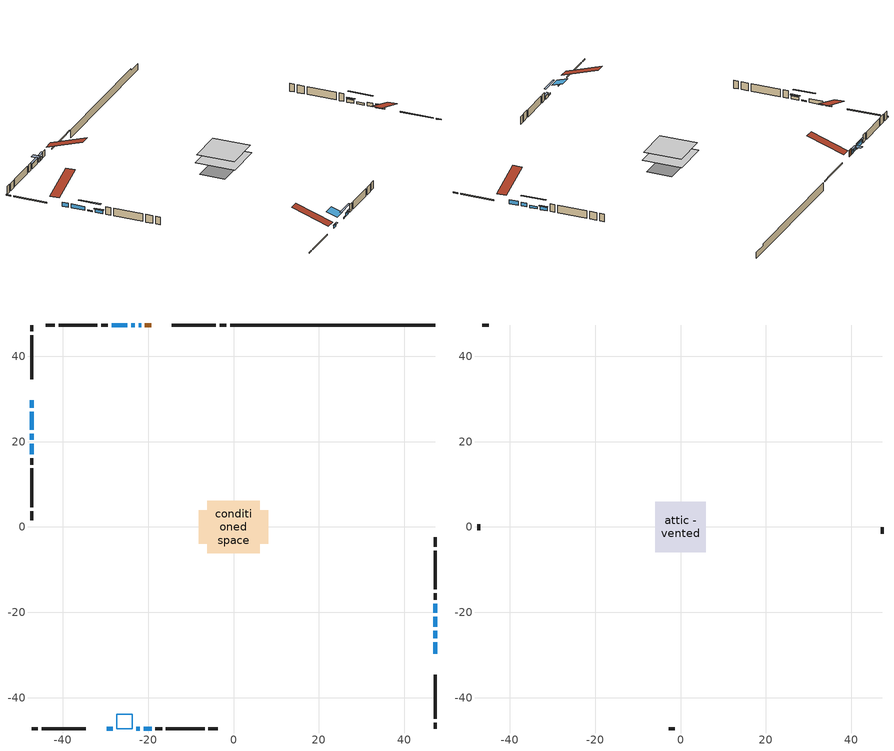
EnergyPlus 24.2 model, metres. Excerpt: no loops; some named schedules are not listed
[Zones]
conditioned space
 floor outside (Floor1 construction): -0.96,-0.96 -0.96,0.96 0.96,0.96 0.96,-0.96 z0.61
 floor outside (Floor2 construction): -1.74,-1.74 -1.74,1.74 1.74,1.74 1.74,-1.74 z0.61
 floor adiabatic (AdiabaticFloorConstruction): -6.14,-6.14 -6.14,6.14 6.14,6.14 6.14,-6.14 z0.61
 floor foundation (Slab1 construction): -8.17,-3.87 -8.17,3.87 8.17,3.87 8.17,-3.87 z-1.83
 wall outside (RimJoist1 construction): -1.73,47.36 -3.23,47.36 / -47.36,-47.36 -45.86,-47.36 / -47.36,47.36 -47.36,45.86 / 47.36,-47.36 47.36,-45.86 z0.61:0.91
 wall outside (RimJoist2 construction): -4.16,47.36 -14.46,47.36 / -44.93,-47.36 -34.63,-47.36 / -47.36,44.93 -47.36,34.63 / 47.36,-44.93 47.36,-34.63 z0.61:0.91
 wall outside (AdiabaticWallConstruction 1): -19.34,47.36 -20.76,47.36 z0.61:2.64
 wall outside (AdiabaticWallConstruction): -21.68,47.36 -22.24,47.36 z0.61:1.53; -29.75,-47.36 -28.28,-47.36 / -21.02,-47.36 -19.22,-47.36 z0.61:1.5; 47.36,-29.75 47.36,-26.98 / 47.36,-26.05 47.36,-24.27 / -47.36,29.75 -47.36,27.97 / -47.36,27.04 -47.36,22.77 / -23.17,47.36 -23.93,47.36 z0.61:1.83; -47.36,21.84 -47.36,20.42 z0.61:0.94; -22.77,-47.36 -21.95,-47.36 z0.61:1.07; 47.36,-23.34 47.36,-21.01 z0.61:1.32; -47.36,19.49 -47.36,17.1 / 47.36,-20.08 47.36,-17.99 z0.61:1.65; -24.86,47.36 -28.52,47.36 z0.61:2.13
 wall outside (Wall1 construction): -29.45,47.36 -30.98,47.36 / -18.29,-47.36 -16.76,-47.36 / -47.36,16.17 -47.36,14.65 / 47.36,-17.07 47.36,-15.54 z0.61:3.05
 wall outside (Wall2 construction): -31.91,47.36 -40.95,47.36 / -15.83,-47.36 -6.79,-47.36 / -47.36,13.72 -47.36,4.68 / 47.36,-14.61 47.36,-5.57 z0.61:3.05
 wall outside (Wall3 construction): -41.88,47.36 -44.06,47.36 / -5.86,-47.36 -3.68,-47.36 / -47.36,3.75 -47.36,1.56 / 47.36,-4.64 47.36,-2.46 z0.61:3.05
 wall foundation (FoundationWall1 construction): -0.8,47.36,-1.83 -0.8,47.36,0.61 42.54,47.36,0.61 42.54,47.36,0.09 47.36,47.36,0.09 47.36,47.36,-1.83
 window (WindowConstruction 9): -21.68,47.36 -22.24,47.36 z0.61:1.52
 window (WindowConstruction 4): -29.75,-47.36 -28.28,-47.36 z0.61:1.5
 window (WindowConstruction 5): 47.36,-29.75 47.36,-26.98 z0.61:1.83
 window (WindowConstruction 6): 47.36,-26.05 47.36,-24.27 z0.61:1.83
 window (WindowConstruction 7): -47.36,29.75 -47.36,27.97 z0.61:1.83
 window (WindowConstruction 8): -47.36,27.04 -47.36,22.77 z0.61:1.83
 window (WindowConstruction 11): -47.36,21.84 -47.36,20.42 z0.61:0.94
 window (WindowConstruction 12): -22.76,-47.36 -21.95,-47.36 z0.61:1.07
 window (WindowConstruction 13): 47.36,-23.34 47.36,-21.01 z0.61:1.32
 window (WindowConstruction 10): -23.17,47.36 -23.93,47.36 z0.61:1.83
 window (WindowConstruction): -47.36,19.49 -47.36,17.1 z0.61:1.65
 window (WindowConstruction 1): -24.86,47.36 -28.52,47.36 z0.61:2.13
 window (WindowConstruction 2): 47.36,-20.08 47.36,-18 z0.61:1.65
 window (WindowConstruction 3): -21.02,-47.36 -19.22,-47.36 z0.61:1.5
 door (Door): -19.34,47.36 -20.76,47.36 z0.61:2.64
 ceiling adiabatic (AdiabaticFloorConstruction): 6.14,-6.14 6.14,6.14 -6.14,6.14 -6.14,-6.14 z0.61
 roof outside (AdiabaticRoofConstruction): -23.69,-47.36,3.05 -23.69,-43.88,4.21 -27.35,-43.88,4.21 -27.35,-47.36,3.05
 skylight (SkylightConstruction): -23.69,-47.36,3.05 -23.69,-43.89,4.21 -27.35,-43.89,4.21 -27.35,-47.36,3.05
attic - vented
 floor to conditioned space (Floor3 construction Reversed): -5.86,-5.86 -5.86,5.86 5.86,5.86 5.86,-5.86 z3.05
 wall outside (Wall4 construction): -44.99,47.36 -46.43,47.36 / -2.75,-47.36 -1.31,-47.36 / -47.36,0.63 -47.36,-0.8 / 47.36,-1.53 47.36,-0.09 z0.61:3.05
 roof outside (Roof1 construction): -18.41,47.36,3.05 -18.41,35.9,6.87 -15.39,35.9,6.87 -15.39,47.36,3.05; -30.68,-47.36,3.05 -30.68,-35.9,6.87 -33.7,-35.9,6.87 -33.7,-47.36,3.05; -47.36,30.68,3.05 -35.9,30.68,6.87 -35.9,33.7,6.87 -47.36,33.7,3.05; 47.36,-30.68,3.05 35.9,-30.68,6.87 35.9,-33.7,6.87 47.36,-33.7,3.05
shading: -23.15,47.36 -20.77,47.36 -20.77,47.82 -23.15,47.82 z2.44; -27.98,-47.36 -30.05,-47.36 -30.05,-47.82 -27.98,-47.82 z1.8; -47.36,17.68 -47.36,24.58 -47.82,24.58 -47.82,17.68 z3.68; -19.21,-47.36 -25.5,-47.36 -25.5,-47.82 -19.21,-47.82 z3.81; 47.36,-18.27 47.36,-26.08 47.82,-26.08 47.82,-18.27 z4.06; -24.23,47.36 -22.87,47.36 -22.87,49.49 -24.23,49.49 z2.13; -47.36,16.8 -47.36,19.79 -47.82,19.79 -47.82,16.8 z1.95; -28.82,47.36 -24.56,47.36 -24.56,47.82 -28.82,47.82 z2.43; 47.36,-17.7 47.36,-20.38 47.82,-20.38 47.82,-17.7 z1.95; -18.92,-47.36 -21.32,-47.36 -21.32,-47.82 -18.92,-47.82 z1.8
[Building]
Building 1: Terrain=Suburbs
[Site:Location]
Calgary Intl AP_AB: Latitude {deg}=51.11; Longitude {deg}=-114.02; Time Zone {hr}=-7; Elevation {m}=1084; Keep Site Location Information=Yes
[Site:GroundTemperature:Shallow]
0.326196, -1.55603, -1.70677, -0.813554, 2.7722, 6.34125, 9.43543, 11.3955, 11.562, 9.96783, 6.95256, 3.49299
[Site:WaterMainsTemperature]
Calculation Method=Schedule; Temperature Schedule=mains temperature schedule
[Material] Roughness=Rough; Thermal Absorptance=0.9
Name | Thickness {m} | Conductivity {W/m-K} | Density {kg/m3} | Specific Heat {J/kg-K} | Solar Absorptance | Visible Absorptance
asphalt or fiberglass shingles | 0.00635 | 0.162714 | 1121.4 | 1465.45 | 0.4 | 0.4
asphalt or fiberglass shingles 1 | 0.00635 | 0.162714 | 1121.4 | 1465.45 | 0.7 | 0.7
ceiling loosefill ins | 0.254 | 0.0480833 | 16.02 | 1046.75 | 0.7 | 0.7
ceiling stud and cavity | 0.1397 | 0.094449 | 65.682 | 1177.47 | 0.7 | 0.7
concrete 4.0 in. | 0.1016 | 1.803125 | 2242.8 | 837.4 | 0.7 | 0.7
concrete 8.0 in. | 0.2032 | 1.803125 | 2242.8 | 837.4 | 0.7 | 0.7
door material | 0.04445 | 0.0451087 | 512.64 | 1214.23 | 0.7 | 0.7
exterior vertical ins | 0.0530839 | 0.029427 | 32.04 | 1214.23 | 0.7 | 0.7
floor covering | 0.0127 | 0.0433444 | 54.468 | 1339.84 | 0.6 | 0.6
floor rigid ins; wall rigid ins | 0.051816 | 0.029427 | 32.04 | 1214.23 | 0.7 | 0.7
floor rigid ins 1; roof rigid ins; wall rigid ins 1 | 0.512978 | 0.029427 | 32.04 | 1214.23 | 0.7 | 0.7
floor stud and cavity | 0.1397 | 0.377444 | 92.3553 | 1139.71 | 0.7 | 0.7
floor stud and cavity 1 | 0.1397 | 0.0791636 | 92.3553 | 1139.71 | 0.7 | 0.7
floor stud and cavity 2 | 0.1397 | 1.75129 | 37.0049 | 1207.88 | 0.7 | 0.7
furniture material conditioned space 1 | 0.1524 | 0.115458 | 640.8 | 1214.23 | 0.6 | 0.6
gypsum board | 0.0127 | 0.160291 | 801 | 837.4 | 0.6 | 0.6
gypsum board 1 | 0.0127 | 0.160291 | 801 | 837.4 | 0.7 | 0.7
osb sheathing 0.5 in. | 0.0127 | 0.115458 | 512.64 | 1214.23 | 0.7 | 0.7
osb sheathing 0.75 in. | 0.01905 | 0.115458 | 512.64 | 1214.23 | 0.7 | 0.7
osb sheathing 2.0 in. | 0.0508 | 0.115458 | 512.64 | 1214.23 | 0.7 | 0.7
rim joist stud and cavity | 0.0508 | 0.231811 | 50.32683 | 1063.81 | 0.6 | 0.6
rim joist stud and cavity 1 | 0.0508 | 0.0285197 | 125.044 | 1163.47 | 0.6 | 0.6
roof stud and cavity | 0.18415 | 1.78685 | 37.0049 | 1207.88 | 0.6 | 0.6
slab rigid ins | 0.000517642 | 0.029427 | 32.04 | 1214.23 | 0.7 | 0.7
wall stud and cavity | 0.1397 | 0.102109 | 139.0536 | 1170.24 | 0.7 | 0.7
wall stud and cavity 1 | 0.1397 | 0.0876667 | 139.0536 | 1170.24 | 0.7 | 0.7
wall stud and cavity 2 | 0.1397 | 0.180727 | 139.0536 | 1170.24 | 0.7 | 0.7
wall stud and cavity 3 | 0.0889 | 6.9971 | 50.32683 | 1063.81 | 0.6 | 0.6
wall stud and cavity 4 | 0.0889 | 0.380278 | 52.3479 | 1209.89 | 0.7 | 0.7
wall stud and cavity 5 | 0.0889 | 0.391764 | 83.0341 | 1211.67 | 0.7 | 0.7
wood siding | 0.0254 | 0.102417 | 544.68 | 1172.36 | 0.4 | 0.4
wood siding 1 | 0.00254 | 0.102417 | 544.68 | 1172.36 | 0.4 | 0.4
wood siding 2; wood siding 3; wood siding 4 | 0.0254 | 0.102417 | 544.68 | 1172.36 | 0.7 | 0.7
[WindowMaterial:SimpleGlazingSystem]
Name | U-Factor {W/m2-K} | Solar Heat Gain Coefficient
SkylightMaterial | 5.80715 | 0.853
WindowMaterial | 1.85046 | 0.36
WindowMaterial 1 | 0.944819 | 0.25
WindowMaterial 10 | 6.55752 | 0.55
WindowMaterial 11 | 3.02751 | 0.45
WindowMaterial 12 | 1.848189 | 0.36
WindowMaterial 2 | 0.940277 | 0.25
WindowMaterial 3 | 0.978319 | 0.25
WindowMaterial 4 | 0.995921 | 0.24
WindowMaterial 5 | 2.79414 | 0.63
WindowMaterial 6 | 4.16822 | 0.68
WindowMaterial 7 | 3.71455 | 0.71
WindowMaterial 8 | 2.75553 | 0.6
WindowMaterial 9 | 2.770864 | 0.64
[Construction]
AdiabaticFloorConstruction: floor stud and cavity 2, floor rigid ins 1, osb sheathing 0.75 in., floor covering
AdiabaticRoofConstruction: asphalt or fiberglass shingles 1, roof rigid ins, osb sheathing 0.75 in., roof stud and cavity
AdiabaticWallConstruction: wood siding 3, wall rigid ins 1, wall stud and cavity 4, gypsum board
AdiabaticWallConstruction 1: wood siding 4, wall rigid ins 1, wall stud and cavity 4, gypsum board
Door: door material
Floor1 construction: floor stud and cavity, osb sheathing 0.75 in., floor covering
Floor2 construction: floor stud and cavity 1, floor rigid ins, osb sheathing 0.75 in., floor covering
Floor3 construction Reversed: gypsum board, ceiling stud and cavity, ceiling loosefill ins
FoundationWall1 construction: concrete 8.0 in., gypsum board 1
furniture construction conditioned space 1: furniture material conditioned space 1
PartitionWallConstruction: gypsum board, wall stud and cavity 5, gypsum board
RimJoist1 construction: wood siding 2, rim joist stud and cavity
RimJoist2 construction: wood siding 2, osb sheathing 2.0 in., rim joist stud and cavity 1
Roof1 construction: asphalt or fiberglass shingles
SkylightConstruction: SkylightMaterial
Slab1 construction: slab rigid ins, concrete 4.0 in.
Wall1 construction: wood siding, osb sheathing 0.5 in., wall stud and cavity, gypsum board
Wall2 construction: wood siding, osb sheathing 0.5 in., wall stud and cavity 1, gypsum board
Wall3 construction: wood siding, wall rigid ins, osb sheathing 0.5 in., wall stud and cavity 2, gypsum board
Wall4 construction: wood siding 1, wall stud and cavity 3
WindowConstruction: WindowMaterial
WindowConstruction 1: WindowMaterial 1
WindowConstruction 10: WindowMaterial 9
WindowConstruction 11: WindowMaterial 10
WindowConstruction 12: WindowMaterial 11
WindowConstruction 13: WindowMaterial 12
WindowConstruction 2: WindowMaterial 2
WindowConstruction 3: WindowMaterial 3
WindowConstruction 4: WindowMaterial 4
WindowConstruction 5: WindowMaterial 5
WindowConstruction 6; WindowConstruction 7: WindowMaterial 6
WindowConstruction 8: WindowMaterial 7
WindowConstruction 9: WindowMaterial 8
[Zone] Multiplier=1; Part of Total Floor Area=Yes
Name | Volume {m3}
attic - vented | 97.7653
conditioned space | 761.1
[Space]
Name | Zone | Volume {m3}
attic - vented 1 | attic - vented | 97.7653
conditioned space 1 | conditioned space | 761.1
[ZoneInfiltration:EffectiveLeakageArea]
infil attic - vented 1: Zone or Space=attic - vented 1; Schedule=Always On Discrete; Effective Air Leakage Area {cm2}=4717.44; Stack Coefficient=0.000435047; Wind Coefficient=1.40925e-05
[ZoneMixing]
whole house fan mix: Zone or Space=attic - vented; Schedule=Always On Continuous; Design Flow Rate Calculation Method=Flow/Zone; Design Flow Rate {m3/s}=0; Source Zone or Space=conditioned space
[SurfaceProperty:ExposedFoundationPerimeter]
Slab1: Exposed Perimeter Calculation Method=TotalExposedPerimeter; Total Exposed Perimeter {m}=48.158
[InternalMass] Zone or ZoneList=conditioned space; Space or SpaceList=conditioned space 1
Name | Construction | Surface Area {m2}
furniture mass conditioned space 1 | furniture construction conditioned space 1 | 117.368
partition wall mass | PartitionWallConstruction | 293.42
[Lights]
interior lighting: Zone or ZoneList or Space or SpaceList=conditioned space 1; Schedule=interior lighting schedule; Design Level Calculation Method=LightingLevel; Lighting Level {W}=343.2; Return Air Fraction=0; Fraction Radiant=0.6; Fraction Visible=0.2; Fraction Replaceable=1
[People]
occupants: Zone or ZoneList or Space or SpaceList=conditioned space 1; Number of People Schedule=occupants schedule; Number of People Calculation Method=People; Number of People=3; Fraction Radiant=0.314171; Sensible Heat Fraction=0.56303; Activity Level Schedule=occupants activity schedule; Carbon Dioxide Generation Rate {m3/s-W}=0; Enable ASHRAE 55 Comfort Warnings=No; Mean Radiant Temperature Calculation Type=EnclosureAveraged
[ElectricEquipment] Zone or ZoneList or Space or SpaceList=conditioned space 1; Design Level Calculation Method=EquipmentLevel
Name | Schedule | Design Level {W} | Fraction Latent | Fraction Radiant | Fraction Lost
clothes dryer | clothes dryer schedule | 140.772 | 0.015 | 0.081 | 0.85
clothes washer | clothes washer schedule | 32.1985 | 0.03 | 0.162 | 0.7
cooking range | cooking range schedule | 215.147 | 0.08 | 0.432 | 0.2
dishwasher | dishwasher schedule | 66.8632 | 0.3 | 0.18 | 0.4
fridge | fridge schedule | 72.9452 | 0 | 0.6 | 0
mech vent house fan | mech vent house fan schedule | 0 | 0 | 0 | 1
mech vent house fan cfis | mech vent house fan cfis schedule | 0 | 0 | 0 | 0
misc plug loads | misc plug loads schedule | 494.7 | 0.045 | 0.513 | 0.1
whole house fan | Always On Discrete | 0 | 0 | 0 | 1
[OtherEquipment] Zone or ZoneList or Space or SpaceList=conditioned space 1; Design Level Calculation Method=EquipmentLevel
Name | Fuel Type | Schedule | Design Level {W} | Fraction Latent | Fraction Radiant | Fraction Lost
clothes dryer 1 | Electricity | clothes dryer schedule | 0 | 0.015 | 0.081 | 0.85
cooking range 1 | Electricity | cooking range schedule | 0 | 0.08 | 0.432 | 0.2
general water use latent | None | general water use schedule | 62.594 | 1 | 0 | 0
general water use sensible | None | general water use schedule | -61.6891 | 0 | 0.6 | 0
mech vent house fan latent load | None | Always On Discrete | 0 | 1 | 0 | 0
mech vent house fan sensible load | None | Always On Discrete | 0 | 0 | 0 | 0
water heater energy adjustment1 | NaturalGas | Always On Discrete | 0.01 | 0 | 0 | 1
[ZoneInfiltration:DesignFlowRate] Zone or ZoneList or Space or SpaceList=conditioned space 1; Schedule=Always On Discrete; Design Flow Rate Calculation Method=Flow/Zone; Design Flow Rate {m3/s}=0
infil flow; natural vent flow; whole house fan flow
[Foundation:Kiva]
Foundation Kiva 1: Initial Indoor Air Temperature {C}=18; Wall Height Above Grade {m}=0.609996; Wall Depth Below Slab {m}=0.2032; Custom Block Material Name 1=exterior vertical ins; Custom Block Depth 1 {m}=2.43998; Custom Block X Position 1 {m}=0.2159; Custom Block Z Position 1 {m}=0
[Foundation:Kiva:Settings]
Soil Conductivity {W/m-K}=0.849921; Soil Density {kg/m3}=1842.3; Soil Specific Heat {J/kg-K}=418.7; Ground Solar Absorptivity=0.9; Ground Thermal Absorptivity=0.9; Ground Surface Roughness {m}=0.03; Far-Field Width {m}=40; Deep-Ground Boundary Condition=ZeroFlux; Deep-Ground Depth {m}=40; Minimum Cell Dimension {m}=0.2; Maximum Cell Growth Coefficient=3; Simulation Timestep=Timestep
[Exterior:Lights]
exterior lighting: Schedule=exterior lighting schedule; Design Level {W}=75.6
[Schedule:Constant]
Name | Hourly Value
Always On Continuous; mech vent house fan schedule; mech vent house fan cfis schedule; Always On Discrete | 1
occupants activity schedule | 117.228
fridge schedule | 0
[Schedule:Week:Daily]
interior lighting schedule Week Rule - Jan1-Jan27: interior lighting schedule day, interior lighting schedule day, interior lighting schedule day, interior lighting schedule day, interior lighting schedule day, interior lighting schedule day, interior lighting schedule day, interior lighting schedule default day, interior lighting schedule default day, interior lighting schedule default day, interior lighting schedule default day, interior lighting schedule default day
interior lighting schedule Week Rule - Jan28-Feb3: interior lighting schedule day, interior lighting schedule day, interior lighting schedule day, interior lighting schedule day, interior lighting schedule day 1, interior lighting schedule day 1, interior lighting schedule day 1, interior lighting schedule default day, interior lighting schedule default day, interior lighting schedule default day, interior lighting schedule default day, interior lighting schedule default day
interior lighting schedule Week Rule - Feb4-Feb24: interior lighting schedule day 1, interior lighting schedule day 1, interior lighting schedule day 1, interior lighting schedule day 1, interior lighting schedule day 1, interior lighting schedule day 1, interior lighting schedule day 1, interior lighting schedule default day, interior lighting schedule default day, interior lighting schedule default day, interior lighting schedule default day, interior lighting schedule default day
interior lighting schedule Week Rule - Feb25-Mar3: interior lighting schedule day 1, interior lighting schedule day 1, interior lighting schedule day 1, interior lighting schedule day 1, interior lighting schedule day 2, interior lighting schedule day 2, interior lighting schedule day 2, interior lighting schedule default day, interior lighting schedule default day, interior lighting schedule default day, interior lighting schedule default day, interior lighting schedule default day
interior lighting schedule Week Rule - Mar4-Mar31: interior lighting schedule day 2, interior lighting schedule day 2, interior lighting schedule day 2, interior lighting schedule day 2, interior lighting schedule day 2, interior lighting schedule day 2, interior lighting schedule day 2, interior lighting schedule default day, interior lighting schedule default day, interior lighting schedule default day, interior lighting schedule default day, interior lighting schedule default day
interior lighting schedule Week Rule - Apr1-Apr28: interior lighting schedule day 3, interior lighting schedule day 3, interior lighting schedule day 3, interior lighting schedule day 3, interior lighting schedule day 3, interior lighting schedule day 3, interior lighting schedule day 3, interior lighting schedule default day, interior lighting schedule default day, interior lighting schedule default day, interior lighting schedule default day, interior lighting schedule default day
interior lighting schedule Week Rule - Apr29-May5: interior lighting schedule day 3, interior lighting schedule day 3, interior lighting schedule day 4, interior lighting schedule day 4, interior lighting schedule day 4, interior lighting schedule day 4, interior lighting schedule day 4, interior lighting schedule default day, interior lighting schedule default day, interior lighting schedule default day, interior lighting schedule default day, interior lighting schedule default day
interior lighting schedule Week Rule - May6-May26: interior lighting schedule day 4, interior lighting schedule day 4, interior lighting schedule day 4, interior lighting schedule day 4, interior lighting schedule day 4, interior lighting schedule day 4, interior lighting schedule day 4, interior lighting schedule default day, interior lighting schedule default day, interior lighting schedule default day, interior lighting schedule default day, interior lighting schedule default day
interior lighting schedule Week Rule - May27-Jun2: interior lighting schedule day 4, interior lighting schedule day 4, interior lighting schedule day 4, interior lighting schedule day 4, interior lighting schedule day 4, interior lighting schedule day 5, interior lighting schedule day 5, interior lighting schedule default day, interior lighting schedule default day, interior lighting schedule default day, interior lighting schedule default day, interior lighting schedule default day
interior lighting schedule Week Rule - Jun3-Jun30: interior lighting schedule day 5, interior lighting schedule day 5, interior lighting schedule day 5, interior lighting schedule day 5, interior lighting schedule day 5, interior lighting schedule day 5, interior lighting schedule day 5, interior lighting schedule default day, interior lighting schedule default day, interior lighting schedule default day, interior lighting schedule default day, interior lighting schedule default day
interior lighting schedule Week Rule - Jul1-Jul28: interior lighting schedule day 6, interior lighting schedule day 6, interior lighting schedule day 6, interior lighting schedule day 6, interior lighting schedule day 6, interior lighting schedule day 6, interior lighting schedule day 6, interior lighting schedule default day, interior lighting schedule default day, interior lighting schedule default day, interior lighting schedule default day, interior lighting schedule default day
interior lighting schedule Week Rule - Jul29-Aug4: interior lighting schedule day 6, interior lighting schedule day 6, interior lighting schedule day 6, interior lighting schedule day 7, interior lighting schedule day 7, interior lighting schedule day 7, interior lighting schedule day 7, interior lighting schedule default day, interior lighting schedule default day, interior lighting schedule default day, interior lighting schedule default day, interior lighting schedule default day
interior lighting schedule Week Rule - Aug5-Aug25: interior lighting schedule day 7, interior lighting schedule day 7, interior lighting schedule day 7, interior lighting schedule day 7, interior lighting schedule day 7, interior lighting schedule day 7, interior lighting schedule day 7, interior lighting schedule default day, interior lighting schedule default day, interior lighting schedule default day, interior lighting schedule default day, interior lighting schedule default day
interior lighting schedule Week Rule - Aug26-Sep1: interior lighting schedule day 7, interior lighting schedule day 7, interior lighting schedule day 7, interior lighting schedule day 7, interior lighting schedule day 7, interior lighting schedule day 7, interior lighting schedule day 8, interior lighting schedule default day, interior lighting schedule default day, interior lighting schedule default day, interior lighting schedule default day, interior lighting schedule default day
interior lighting schedule Week Rule - Sep2-Sep29: interior lighting schedule day 8, interior lighting schedule day 8, interior lighting schedule day 8, interior lighting schedule day 8, interior lighting schedule day 8, interior lighting schedule day 8, interior lighting schedule day 8, interior lighting schedule default day, interior lighting schedule default day, interior lighting schedule default day, interior lighting schedule default day, interior lighting schedule default day
interior lighting schedule Week Rule - Sep30-Oct6: interior lighting schedule day 8, interior lighting schedule day 9, interior lighting schedule day 9, interior lighting schedule day 9, interior lighting schedule day 9, interior lighting schedule day 9, interior lighting schedule day 9, interior lighting schedule default day, interior lighting schedule default day, interior lighting schedule default day, interior lighting schedule default day, interior lighting schedule default day
interior lighting schedule Week Rule - Oct7-Oct27: interior lighting schedule day 9, interior lighting schedule day 9, interior lighting schedule day 9, interior lighting schedule day 9, interior lighting schedule day 9, interior lighting schedule day 9, interior lighting schedule day 9, interior lighting schedule default day, interior lighting schedule default day, interior lighting schedule default day, interior lighting schedule default day, interior lighting schedule default day
interior lighting schedule Week Rule - Oct28-Nov3: interior lighting schedule day 9, interior lighting schedule day 9, interior lighting schedule day 9, interior lighting schedule day 9, interior lighting schedule day 10, interior lighting schedule day 10, interior lighting schedule day 10, interior lighting schedule default day, interior lighting schedule default day, interior lighting schedule default day, interior lighting schedule default day, interior lighting schedule default day
interior lighting schedule Week Rule - Nov4-Nov24: interior lighting schedule day 10, interior lighting schedule day 10, interior lighting schedule day 10, interior lighting schedule day 10, interior lighting schedule day 10, interior lighting schedule day 10, interior lighting schedule day 10, interior lighting schedule default day, interior lighting schedule default day, interior lighting schedule default day, interior lighting schedule default day, interior lighting schedule default day
interior lighting schedule Week Rule - Nov25-Dec1: interior lighting schedule day 10, interior lighting schedule day 10, interior lighting schedule day 10, interior lighting schedule day 10, interior lighting schedule day 10, interior lighting schedule day 10, interior lighting schedule day 11, interior lighting schedule default day, interior lighting schedule default day, interior lighting schedule default day, interior lighting schedule default day, interior lighting schedule default day
interior lighting schedule Week Rule - Dec2-Dec31: interior lighting schedule day 11, interior lighting schedule day 11, interior lighting schedule day 11, interior lighting schedule day 11, interior lighting schedule day 11, interior lighting schedule day 11, interior lighting schedule day 11, interior lighting schedule default day, interior lighting schedule default day, interior lighting schedule default day, interior lighting schedule default day, interior lighting schedule default day
occupants schedule Week Rule - Jan1-Dec31: occupants schedule day, occupants schedule day, occupants schedule day, occupants schedule day, occupants schedule day, occupants schedule day, occupants schedule day, occupants schedule default day, occupants schedule default day, occupants schedule default day, occupants schedule default day, occupants schedule default day
clothes dryer schedule Week Rule - Jan1-Dec31: clothes dryer schedule day, clothes dryer schedule day, clothes dryer schedule day, clothes dryer schedule day, clothes dryer schedule day, clothes dryer schedule day, clothes dryer schedule day, clothes dryer schedule default day, clothes dryer schedule default day, clothes dryer schedule default day, clothes dryer schedule default day, clothes dryer schedule default day
clothes washer schedule Week Rule - Jan1-Dec31: clothes washer schedule day, clothes washer schedule day, clothes washer schedule day, clothes washer schedule day, clothes washer schedule day, clothes washer schedule day, clothes washer schedule day, clothes washer schedule default day, clothes washer schedule default day, clothes washer schedule default day, clothes washer schedule default day, clothes washer schedule default day
cooking range schedule Week Rule - Jan1-Dec31: cooking range schedule day, cooking range schedule day, cooking range schedule day, cooking range schedule day, cooking range schedule day, cooking range schedule day, cooking range schedule day, cooking range schedule default day, cooking range schedule default day, cooking range schedule default day, cooking range schedule default day, cooking range schedule default day
dishwasher schedule Week Rule - Jan1-Dec31: dishwasher schedule day, dishwasher schedule day, dishwasher schedule day, dishwasher schedule day, dishwasher schedule day, dishwasher schedule day, dishwasher schedule day, dishwasher schedule default day, dishwasher schedule default day, dishwasher schedule default day, dishwasher schedule default day, dishwasher schedule default day
misc plug loads schedule Week Rule - Jan1-Dec31: misc plug loads schedule day, misc plug loads schedule day, misc plug loads schedule day, misc plug loads schedule day, misc plug loads schedule day, misc plug loads schedule day, misc plug loads schedule day, misc plug loads schedule default day, misc plug loads schedule default day, misc plug loads schedule default day, misc plug loads schedule default day, misc plug loads schedule default day
general water use schedule Week Rule - Jan1-Dec31: general water use schedule day, general water use schedule day, general water use schedule day, general water use schedule day, general water use schedule day, general water use schedule day, general water use schedule day, general water use schedule default day, general water use schedule default day, general water use schedule default day, general water use schedule default day, general water use schedule default day
exterior lighting schedule Week Rule - Jan1-Jan27: exterior lighting schedule day, exterior lighting schedule day, exterior lighting schedule day, exterior lighting schedule day, exterior lighting schedule day, exterior lighting schedule day, exterior lighting schedule day, exterior lighting schedule default day, exterior lighting schedule default day, exterior lighting schedule default day, exterior lighting schedule default day, exterior lighting schedule default day
exterior lighting schedule Week Rule - Jan28-Feb3: exterior lighting schedule day, exterior lighting schedule day, exterior lighting schedule day, exterior lighting schedule day, exterior lighting schedule day 1, exterior lighting schedule day 1, exterior lighting schedule day 1, exterior lighting schedule default day, exterior lighting schedule default day, exterior lighting schedule default day, exterior lighting schedule default day, exterior lighting schedule default day
exterior lighting schedule Week Rule - Feb4-Feb24: exterior lighting schedule day 1, exterior lighting schedule day 1, exterior lighting schedule day 1, exterior lighting schedule day 1, exterior lighting schedule day 1, exterior lighting schedule day 1, exterior lighting schedule day 1, exterior lighting schedule default day, exterior lighting schedule default day, exterior lighting schedule default day, exterior lighting schedule default day, exterior lighting schedule default day
exterior lighting schedule Week Rule - Feb25-Mar3: exterior lighting schedule day 1, exterior lighting schedule day 1, exterior lighting schedule day 1, exterior lighting schedule day 1, exterior lighting schedule day 2, exterior lighting schedule day 2, exterior lighting schedule day 2, exterior lighting schedule default day, exterior lighting schedule default day, exterior lighting schedule default day, exterior lighting schedule default day, exterior lighting schedule default day
exterior lighting schedule Week Rule - Mar4-Mar31: exterior lighting schedule day 2, exterior lighting schedule day 2, exterior lighting schedule day 2, exterior lighting schedule day 2, exterior lighting schedule day 2, exterior lighting schedule day 2, exterior lighting schedule day 2, exterior lighting schedule default day, exterior lighting schedule default day, exterior lighting schedule default day, exterior lighting schedule default day, exterior lighting schedule default day
exterior lighting schedule Week Rule - Apr1-Apr28: exterior lighting schedule day 3, exterior lighting schedule day 3, exterior lighting schedule day 3, exterior lighting schedule day 3, exterior lighting schedule day 3, exterior lighting schedule day 3, exterior lighting schedule day 3, exterior lighting schedule default day, exterior lighting schedule default day, exterior lighting schedule default day, exterior lighting schedule default day, exterior lighting schedule default day
exterior lighting schedule Week Rule - Apr29-May5: exterior lighting schedule day 3, exterior lighting schedule day 3, exterior lighting schedule day 4, exterior lighting schedule day 4, exterior lighting schedule day 4, exterior lighting schedule day 4, exterior lighting schedule day 4, exterior lighting schedule default day, exterior lighting schedule default day, exterior lighting schedule default day, exterior lighting schedule default day, exterior lighting schedule default day
exterior lighting schedule Week Rule - May6-May26: exterior lighting schedule day 4, exterior lighting schedule day 4, exterior lighting schedule day 4, exterior lighting schedule day 4, exterior lighting schedule day 4, exterior lighting schedule day 4, exterior lighting schedule day 4, exterior lighting schedule default day, exterior lighting schedule default day, exterior lighting schedule default day, exterior lighting schedule default day, exterior lighting schedule default day
exterior lighting schedule Week Rule - May27-Jun2: exterior lighting schedule day 4, exterior lighting schedule day 4, exterior lighting schedule day 4, exterior lighting schedule day 4, exterior lighting schedule day 4, exterior lighting schedule day 5, exterior lighting schedule day 5, exterior lighting schedule default day, exterior lighting schedule default day, exterior lighting schedule default day, exterior lighting schedule default day, exterior lighting schedule default day
exterior lighting schedule Week Rule - Jun3-Jun30: exterior lighting schedule day 5, exterior lighting schedule day 5, exterior lighting schedule day 5, exterior lighting schedule day 5, exterior lighting schedule day 5, exterior lighting schedule day 5, exterior lighting schedule day 5, exterior lighting schedule default day, exterior lighting schedule default day, exterior lighting schedule default day, exterior lighting schedule default day, exterior lighting schedule default day
exterior lighting schedule Week Rule - Jul1-Jul28: exterior lighting schedule day 6, exterior lighting schedule day 6, exterior lighting schedule day 6, exterior lighting schedule day 6, exterior lighting schedule day 6, exterior lighting schedule day 6, exterior lighting schedule day 6, exterior lighting schedule default day, exterior lighting schedule default day, exterior lighting schedule default day, exterior lighting schedule default day, exterior lighting schedule default day
exterior lighting schedule Week Rule - Jul29-Aug4: exterior lighting schedule day 6, exterior lighting schedule day 6, exterior lighting schedule day 6, exterior lighting schedule day 7, exterior lighting schedule day 7, exterior lighting schedule day 7, exterior lighting schedule day 7, exterior lighting schedule default day, exterior lighting schedule default day, exterior lighting schedule default day, exterior lighting schedule default day, exterior lighting schedule default day
exterior lighting schedule Week Rule - Aug5-Aug25: exterior lighting schedule day 7, exterior lighting schedule day 7, exterior lighting schedule day 7, exterior lighting schedule day 7, exterior lighting schedule day 7, exterior lighting schedule day 7, exterior lighting schedule day 7, exterior lighting schedule default day, exterior lighting schedule default day, exterior lighting schedule default day, exterior lighting schedule default day, exterior lighting schedule default day
[Schedule:Year]
interior lighting schedule: interior lighting schedule Week Rule - Jan1-Jan27, 1, 1, 1, 27, interior lighting schedule Week Rule - Jan28-Feb3, 1, 28, 2, 3, interior lighting schedule Week Rule - Feb4-Feb24, 2, 4, 2, 24, interior lighting schedule Week Rule - Feb25-Mar3, 2, 25, 3, 3, interior lighting schedule Week Rule - Mar4-Mar31, 3, 4, 3, 31, interior lighting schedule Week Rule - Apr1-Apr28, 4, 1, 4, 28, interior lighting schedule Week Rule - Apr29-May5, 4, 29, 5, 5, interior lighting schedule Week Rule - May6-May26, 5, 6, 5, 26, interior lighting schedule Week Rule - May27-Jun2, 5, 27, 6, 2, interior lighting schedule Week Rule - Jun3-Jun30, 6, 3, 6, 30, interior lighting schedule Week Rule - Jul1-Jul28, 7, 1, 7, 28, interior lighting schedule Week Rule - Jul29-Aug4, 7, 29, 8, 4, interior lighting schedule Week Rule - Aug5-Aug25, 8, 5, 8, 25, interior lighting schedule Week Rule - Aug26-Sep1, 8, 26, 9, 1, interior lighting schedule Week Rule - Sep2-Sep29, 9, 2, 9, 29, interior lighting schedule Week Rule - Sep30-Oct6, 9, 30, 10, 6, interior lighting schedule Week Rule - Oct7-Oct27, 10, 7, 10, 27, interior lighting schedule Week Rule - Oct28-Nov3, 10, 28, 11, 3, interior lighting schedule Week Rule - Nov4-Nov24, 11, 4, 11, 24, interior lighting schedule Week Rule - Nov25-Dec1, 11, 25, 12, 1, interior lighting schedule Week Rule - Dec2-Dec31, 12, 2, 12, 31
occupants schedule: occupants schedule Week Rule - Jan1-Dec31, 1, 1, 12, 31
clothes dryer schedule: clothes dryer schedule Week Rule - Jan1-Dec31, 1, 1, 12, 31
clothes washer schedule: clothes washer schedule Week Rule - Jan1-Dec31, 1, 1, 12, 31
cooking range schedule: cooking range schedule Week Rule - Jan1-Dec31, 1, 1, 12, 31
dishwasher schedule: dishwasher schedule Week Rule - Jan1-Dec31, 1, 1, 12, 31
misc plug loads schedule: misc plug loads schedule Week Rule - Jan1-Dec31, 1, 1, 12, 31
general water use schedule: general water use schedule Week Rule - Jan1-Dec31, 1, 1, 12, 31
exterior lighting schedule: exterior lighting schedule Week Rule - Jan1-Jan27, 1, 1, 1, 27, exterior lighting schedule Week Rule - Jan28-Feb3, 1, 28, 2, 3, exterior lighting schedule Week Rule - Feb4-Feb24, 2, 4, 2, 24, exterior lighting schedule Week Rule - Feb25-Mar3, 2, 25, 3, 3, exterior lighting schedule Week Rule - Mar4-Mar31, 3, 4, 3, 31, exterior lighting schedule Week Rule - Apr1-Apr28, 4, 1, 4, 28, exterior lighting schedule Week Rule - Apr29-May5, 4, 29, 5, 5, exterior lighting schedule Week Rule - May6-May26, 5, 6, 5, 26, exterior lighting schedule Week Rule - May27-Jun2, 5, 27, 6, 2, exterior lighting schedule Week Rule - Jun3-Jun30, 6, 3, 6, 30, exterior lighting schedule Week Rule - Jul1-Jul28, 7, 1, 7, 28, exterior lighting schedule Week Rule - Jul29-Aug4, 7, 29, 8, 4, exterior lighting schedule Week Rule - Aug5-Aug25, 8, 5, 8, 25, exterior lighting schedule Week Rule - Aug26-Sep1, 8, 26, 9, 1, exterior lighting schedule Week Rule - Sep2-Sep29, 9, 2, 9, 29, exterior lighting schedule Week Rule - Sep30-Oct6, 9, 30, 10, 6, exterior lighting schedule Week Rule - Oct7-Oct27, 10, 7, 10, 27, exterior lighting schedule Week Rule - Oct28-Nov3, 10, 28, 11, 3, exterior lighting schedule Week Rule - Nov4-Nov24, 11, 4, 11, 24, exterior lighting schedule Week Rule - Nov25-Dec1, 11, 25, 12, 1, exterior lighting schedule Week Rule - Dec2-Dec31, 12, 2, 12, 31
[Schedule:Compact]
mains temperature schedule: Through: 01/01, For: AllDays, Until: 24:00, 5.30611, Through: 01/02, For: AllDays, Until: 24:00, 5.24556, Through: 01/03, For: AllDays, Until: 24:00, 5.18611, Through: 01/04, For: AllDays, Until: 24:00, 5.12778, Through: 01/05, For: AllDays, Until: 24:00, 5.07, Through: 01/06, For: AllDays, Until: 24:00, 5.01278, Through: 01/07, For: AllDays, Until: 24:00, 4.95722, Through: 01/08, For: AllDays, Until: 24:00, 4.90222, Through: 01/09, For: AllDays, Until: 24:00, 4.84778, Through: 01/10, For: AllDays, Until: 24:00, 4.795, Through: 01/11, For: AllDays, Until: 24:00, 4.74278, Through: 01/12, For: AllDays, Until: 24:00, 4.69167, Through: 01/13, For: AllDays, Until: 24:00, 4.64111, Through: 01/14, For: AllDays, Until: 24:00, 4.59222, Through: 01/15, For: AllDays, Until: 24:00, 4.54389, Through: 01/16, For: AllDays, Until: 24:00, 4.49722, Through: 01/17, For: AllDays, Until: 24:00, 4.45111, Through: 01/18, For: AllDays, Until: 24:00, 4.40611, Through: 01/19, For: AllDays, Until: 24:00, 4.36222, Through: 01/20, For: AllDays, Until: 24:00, 4.32, Through: 01/21, For: AllDays, Until: 24:00, 4.27833, Through: 01/22, For: AllDays, Until: 24:00, 4.23778, Through: 01/23, For: AllDays, Until: 24:00, 4.19833, Through: 01/24, For: AllDays, Until: 24:00, 4.16056, Through: 01/25, For: AllDays, Until: 24:00, 4.12333, Through: 01/26, For: AllDays, Until: 24:00, 4.08778, Through: 01/27, For: AllDays, Until: 24:00, 4.05278, Through: 01/28, For: AllDays, Until: 24:00, 4.01944, Through: 01/29, For: AllDays, Until: 24:00, 3.98722, Through: 01/30, For: AllDays, Until: 24:00, 3.95611, Through: 01/31, For: AllDays, Until: 24:00, 3.92667, Through: 02/01, For: AllDays, Until: 24:00, 3.89778, Through: 02/02, For: AllDays, Until: 24:00, 3.87056, Through: 02/03, For: AllDays, Until: 24:00, 3.84444, Through: 02/04, For: AllDays, Until: 24:00, 3.82, Through: 02/05, For: AllDays, Until: 24:00, 3.79611, Through: 02/06, For: AllDays, Until: 24:00, 3.77389, Through: 02/07, For: AllDays, Until: 24:00, 3.75333, Through: 02/08, For: AllDays, Until: 24:00, 3.73333, Through: 02/09, For: AllDays, Until: 24:00, 3.715, Through: 02/10, For: AllDays, Until: 24:00, 3.69778, Through: 02/11, For: AllDays, Until: 24:00, 3.68222, Through: 02/12, For: AllDays, Until: 24:00, 3.66778, Through: 02/13, For: AllDays, Until: 24:00, 3.65444, Through: 02/14, For: AllDays, Until: 24:00, 3.64278, Through: 02/15, For: AllDays, Until: 24:00, 3.63222, Through: 02/16, For: AllDays, Until: 24:00, 3.62278, Through: 02/17, For: AllDays, Until: 24:00, 3.615, Through: 02/18, For: AllDays, Until: 24:00, 3.60833, Through: 02/19, For: AllDays, Until: 24:00, 3.60333, Through: 02/20, For: AllDays, Until: 24:00, 3.59944, Through: 02/21, For: AllDays, Until: 24:00, 3.59667, Through: 02/22, For: AllDays, Until: 24:00, 3.59556, Through: 02/23, For: AllDays, Until: 24:00, 3.59556, Through: 02/24, For: AllDays, Until: 24:00, 3.59722, Through: 02/25, For: AllDays, Until: 24:00, 3.6, Through: 02/26, For: AllDays, Until: 24:00, 3.60389, Through: 02/27, For: AllDays, Until: 24:00, 3.60944, Through: 02/28, For: AllDays, Until: 24:00, 3.61611, Through: 03/01, For: AllDays, Until: 24:00, 3.62444, Through: 03/02, For: AllDays, Until: 24:00, 3.63333, Through: 03/03, For: AllDays, Until: 24:00, 3.64444, Through: 03/04, For: AllDays, Until: 24:00, 3.65611, Through: 03/05, For: AllDays, Until: 24:00, 3.67, Through: 03/06, For: AllDays, Until: 24:00, 3.68444, Through: 03/07, For: AllDays, Until: 24:00, 3.70056, Through: 03/08, For: AllDays, Until: 24:00, 3.71778, Through: 03/09, For: AllDays, Until: 24:00, 3.73611, Through: 03/10, For: AllDays, Until: 24:00, 3.75611, Through: 03/11, For: AllDays, Until: 24:00, 3.77722, Through: 03/12, For: AllDays, Until: 24:00, 3.79944, Through: 03/13, For: AllDays, Until: 24:00, 3.82333, Through: 03/14, For: AllDays, Until: 24:00, 3.84833, Through: 03/15, For: AllDays, Until: 24:00, 3.87444, Through: 03/16, For: AllDays, Until: 24:00, 3.90222, Through: 03/17, For: AllDays, Until: 24:00, 3.93056, Through: 03/18, For: AllDays, Until: 24:00, 3.96056, Through: 03/19, For: AllDays, Until: 24:00, 3.99167, Through: 03/20, For: AllDays, Until: 24:00, 4.02444, Through: 03/21, For: AllDays, Until: 24:00, 4.05778, Through: 03/22, For: AllDays, Until: 24:00, 4.09278, Through: 03/23, For: AllDays, Until: 24:00, 4.12833, Through: 03/24, For: AllDays, Until: 24:00, 4.16556, Through: 03/25, For: AllDays, Until: 24:00, 4.20389, Through: 03/26, For: AllDays, Until: 24:00, 4.24333, Through: 03/27, For: AllDays, Until: 24:00, 4.28389, Through: 03/28, For: AllDays, Until: 24:00, 4.32611, Through: 03/29, For: AllDays, Until: 24:00, 4.36889, Through: 03/30, For: AllDays, Until: 24:00, 4.41278, Through: 03/31, For: AllDays, Until: 24:00, 4.45778, Through: 04/01, For: AllDays, Until: 24:00, 4.50389, Through: 04/02, For: AllDays, Until: 24:00, 4.55111, Through: 04/03, For: AllDays, Until: 24:00, 4.59944, Through: 04/04, For: AllDays, Until: 24:00, 4.64833, Through: 04/05, For: AllDays, Until: 24:00, 4.69889, Through: 04/06, For: AllDays, Until: 24:00, 4.75, Through: 04/07, For: AllDays, Until: 24:00, 4.80222, Through: 04/08, For: AllDays, Until: 24:00, 4.85556, Through: 04/09, For: AllDays, Until: 24:00, 4.91, Through: 04/10, For: AllDays, Until: 24:00, 4.965, Through: 04/11, For: AllDays, Until: 24:00, 5.02111, Through: 04/12, For: AllDays, Until: 24:00, 5.07833, Through: 04/13, For: AllDays, Until: 24:00, 5.13611, Through: 04/14, For: AllDays, Until: 24:00, 5.195, Through: 04/15, For: AllDays, Until: 24:00, 5.25444, Through: 04/16, For: AllDays, Until: 24:00, 5.315, Through: 04/17, For: AllDays, Until: 24:00, 5.37611, Through: 04/18, For: AllDays, Until: 24:00, 5.43833, Through: 04/19, For: AllDays, Until: 24:00, 5.50111, Through: 04/20, For: AllDays, Until: 24:00, 5.565, Through: 04/21, For: AllDays, Until: 24:00, 5.62944, Through: 04/22, For: AllDays, Until: 24:00, 5.69444, Through: 04/23, For: AllDays, Until: 24:00, 5.76, Through: 04/24, For: AllDays, Until: 24:00, 5.82667, Through: 04/25, For: AllDays, Until: 24:00, 5.89389, Through: 04/26, For: AllDays, Until: 24:00, 5.96167, Through: 04/27, For: AllDays, Until: 24:00, 6.03056, Through: 04/28, For: AllDays, Until: 24:00, 6.09944, Through: 04/29, For: AllDays, Until: 24:00, 6.16944, Through: 04/30, For: AllDays, Until: 24:00, 6.23944, Through: 05/01, For: AllDays, Until: 24:00, 6.31056, Through: 05/02, For: AllDays, Until: 24:00, 6.38167, Through: 05/03, For: AllDays, Until: 24:00, 6.45333, Through: 05/04, For: AllDays, Until: 24:00, 6.52611, Through: 05/05, For: AllDays, Until: 24:00, 6.59889, Through: 05/06, For: AllDays, Until: 24:00, 6.67167, Through: 05/07, For: AllDays, Until: 24:00, 6.74556, Through: 05/08, For: AllDays, Until: 24:00, 6.81944, Through: 05/09, For: AllDays, Until: 24:00, 6.89389, Through: 05/10, For: AllDays, Until: 24:00, 6.96889, Through: 05/11, For: AllDays, Until: 24:00, 7.04389, Through: 05/12, For: AllDays, Until: 24:00, 7.11944, Through: 05/13, For: AllDays, Until: 24:00, 7.195, Through: 05/14, For: AllDays, Until: 24:00, 7.27111, Through: 05/15, For: AllDays, Until: 24:00, 7.34722, Through: 05/16, For: AllDays, Until: 24:00, 7.42389, Through: 05/17, For: AllDays, Until: 24:00, 7.50056, Through: 05/18, For: AllDays, Until: 24:00, 7.57722, Through: 05/19, For: AllDays, Until: 24:00, 7.65444, Through: 05/20, For: AllDays, Until: 24:00, 7.73167, Through: 05/21, For: AllDays, Until: 24:00, 7.80889, Through: 05/22, For: AllDays, Until: 24:00, 7.88611, Through: 05/23, For: AllDays, Until: 24:00, 7.96333, Through: 05/24, For: AllDays, Until: 24:00, 8.04111, Through: 05/25, For: AllDays, Until: 24:00, 8.11833, Through: 05/26, For: AllDays, Until: 24:00, 8.19611, Through: 05/27, For: AllDays, Until: 24:00, 8.27333, Through: 05/28, For: AllDays, Until: 24:00, 8.35056, Through: 05/29, For: AllDays, Until: 24:00, 8.42778, Through: 05/30, For: AllDays, Until: 24:00, 8.505, Through: 05/31, For: AllDays, Until: 24:00, 8.58222, Through: 06/01, For: AllDays, Until: 24:00, 8.65889, Through: 06/02, For: AllDays, Until: 24:00, 8.73556, Through: 06/03, For: AllDays, Until: 24:00, 8.81222, Through: 06/04, For: AllDays, Until: 24:00, 8.88889, Through: 06/05, For: AllDays, Until: 24:00, 8.965, Through: 06/06, For: AllDays, Until: 24:00, 9.04056, Through: 06/07, For: AllDays, Until: 24:00, 9.11611, Through: 06/08, For: AllDays, Until: 24:00, 9.19167, Through: 06/09, For: AllDays, Until: 24:00, 9.26667, Through: 06/10, For: AllDays, Until: 24:00, 9.34111, Through: 06/11, For: AllDays, Until: 24:00, 9.41556, Through: 06/12, For: AllDays, Until: 24:00, 9.48889, Through: 06/13, For: AllDays, Until: 24:00, 9.56278, Through: 06/14, For: AllDays, Until: 24:00, 9.63556, Through: 06/15, For: AllDays, Until: 24:00, 9.70833, Through: 06/16, For: AllDays, Until: 24:00, 9.78, Through: 06/17, For: AllDays, Until: 24:00, 9.85167, Through: 06/18, For: AllDays, Until: 24:00, 9.92278, Through: 06/19, For: AllDays, Until: 24:00, 9.99333, Through: 06/20, For: AllDays, Until: 24:00, 10.0633, Through: 06/21, For: AllDays, Until: 24:00, 10.1328, Through: 06/22, For: AllDays, Until: 24:00, 10.2011, Through: 06/23, For: AllDays, Until: 24:00, 10.2694, Through: 06/24, For: AllDays, Until: 24:00, 10.3367, Through: 06/25, For: AllDays, Until: 24:00, 10.4039, Through: 06/26, For: AllDays, Until: 24:00, 10.47, Through: 06/27, For: AllDays, Until: 24:00, 10.5356, Through: 06/28, For: AllDays, Until: 24:00, 10.6, Through: 06/29, For: AllDays, Until: 24:00, 10.6639, Through: 06/30, For: AllDays, Until: 24:00, 10.7272, Through: 07/01, For: AllDays, Until: 24:00, 10.7894, Through: 07/02, For: AllDays, Until: 24:00, 10.8511, Through: 07/03, For: AllDays, Until: 24:00, 10.9122, Through: 07/04, For: AllDays, Until: 24:00, 10.9722, Through: 07/05, For: AllDays, Until: 24:00, 11.0311, Through: 07/06, For: AllDays, Until: 24:00, 11.0894, Through: 07/07, For: AllDays, Until: 24:00, 11.1467, Through: 07/08, For: AllDays, Until: 24:00, 11.2033, Through: 07/09, For: AllDays, Until: 24:00, 11.2589, Through: 07/10, For: AllDays, Until: 24:00, 11.3133, Through: 07/11, For: AllDays, Until: 24:00, 11.3672, Through: 07/12, For: AllDays, Until: 24:00, 11.42, Through: 07/13, For: AllDays, Until: 24:00, 11.4717, Through: 07/14, For: AllDays, Until: 24:00, 11.5222, Through: 07/15, For: AllDays, Until: 24:00, 11.5717, Through: 07/16, For: AllDays, Until: 24:00, 11.6206, Through: 07/17, For: AllDays, Until: 24:00, 11.6683, Through: 07/18, For: AllDays, Until: 24:00, 11.715, Through: 07/19, For: AllDays, Until: 24:00, 11.76, Through: 07/20, For: AllDays, Until: 24:00, 11.8044, Through: 07/21, For: AllDays, Until: 24:00, 11.8478, Through: 07/22, For: AllDays, Until: 24:00, 11.89, Through: 07/23, For: AllDays, Until: 24:00, 11.9311, Through: 07/24, For: AllDays, Until: 24:00, 11.9711, Through: 07/25, For: AllDays, Until: 24:00, 12.01, Through: 07/26, For: AllDays, Until: 24:00, 12.0478, Through: 07/27, For: AllDays, Until: 24:00, 12.0839, Through: 07/28, For: AllDays, Until: 24:00, 12.1194, Through: 07/29, For: AllDays, Until: 24:00, 12.1533, Through: 07/30, For: AllDays, Until: 24:00, 12.1861, Through: 07/31, For: AllDays, Until: 24:00, 12.2178, Through: 08/01, For: AllDays, Until: 24:00, 12.2483, Through: 08/02, For: AllDays, Until: 24:00, 12.2778, Through: 08/03, For: AllDays, Until: 24:00, 12.3056, Through: 08/04, For: AllDays, Until: 24:00, 12.3322, Through: 08/05, For: AllDays, Until: 24:00, 12.3578, Through: 08/06, For: AllDays, Until: 24:00, 12.3822, Through: 08/07, For: AllDays, Until: 24:00, 12.405, Through: 08/08, For: AllDays, Until: 24:00, 12.4267, Through: 08/09, For: AllDays, Until: 24:00, 12.4472, Through: 08/10, For: AllDays, Until: 24:00, 12.4661, Through: 08/11, For: AllDays, Until: 24:00, 12.4839, Through: 08/12, For: AllDays, Until: 24:00, 12.5006, Through: 08/13, For: AllDays, Until: 24:00, 12.5156, Through: 08/14, For: AllDays, Until: 24:00, 12.5294, Through: 08/15, For: AllDays, Until: 24:00, 12.5422, Through: 08/16, For: AllDays, Until: 24:00, 12.5533, Through: 08/17, For: AllDays, Until: 24:00, 12.5633, Through: 08/18, For: AllDays, Until: 24:00, 12.5722, Through: 08/19, For: AllDays, Until: 24:00, 12.5794, Through: 08/20, For: AllDays, Until: 24:00, 12.585, Through: 08/21, For: AllDays, Until: 24:00, 12.59, Through: 08/22, For: AllDays, Until: 24:00, 12.5933, Through: 08/23, For: AllDays, Until: 24:00, 12.595, Through: 08/24, For: AllDays, Until: 24:00, 12.5961, Through: 08/25, For: AllDays, Until: 24:00, 12.595, Through: 08/26, For: AllDays, Until: 24:00, 12.5933, Through: 08/27, For: AllDays, Until: 24:00, 12.59, Through: 08/28, For: AllDays, Until: 24:00, 12.585, Through: 08/29, For: AllDays, Until: 24:00, 12.5789, Through: 08/30, For: AllDays, Until: 24:00, 12.5717, Through: 08/31, For: AllDays, Until: 24:00, 12.5633, Through: 09/01, For: AllDays, Until: 24:00, 12.5533, Through: 09/02, For: AllDays, Until: 24:00, 12.5417, Through: 09/03, For: AllDays, Until: 24:00, 12.5289, Through: 09/04, For: AllDays, Until: 24:00, 12.515, Through: 09/05, For: AllDays, Until: 24:00, 12.5, Through: 09/06, For: AllDays, Until: 24:00, 12.4833, Through: 09/07, For: AllDays, Until: 24:00, 12.4656, Through: 09/08, For: AllDays, Until: 24:00, 12.4467, Through: 09/09, For: AllDays, Until: 24:00, 12.4261, Through: 09/10, For: AllDays, Until: 24:00, 12.4044, Through: 09/11, For: AllDays, Until: 24:00, 12.3811, Through: 09/12, For: AllDays, Until: 24:00, 12.3572, Through: 09/13, For: AllDays, Until: 24:00, 12.3317, Through: 09/14, For: AllDays, Until: 24:00, 12.3044, Through: 09/15, For: AllDays, Until: 24:00, 12.2767, Through: 09/16, For: AllDays, Until: 24:00, 12.2472, Through: 09/17, For: AllDays, Until: 24:00, 12.2167, Through: 09/18, For: AllDays, Until: 24:00, 12.185, Through: 09/19, For: AllDays, Until: 24:00, 12.1522, Through: 09/20, For: AllDays, Until: 24:00, 12.1183, Through: 09/21, For: AllDays, Until: 24:00, 12.0828, Through: 09/22, For: AllDays, Until: 24:00, 12.0461, Through: 09/23, For: AllDays, Until: 24:00, 12.0089, Through: 09/24, For: AllDays, Until: 24:00, 11.97, Through: 09/25, For: AllDays, Until: 24:00, 11.93, Through: 09/26, For: AllDays, Until: 24:00, 11.8889, Through: 09/27, For: AllDays, Until: 24:00, 11.8467, Through: 09/28, For: AllDays, Until: 24:00, 11.8033, Through: 09/29, For: AllDays, Until: 24:00, 11.7589, Through: 09/30, For: AllDays, Until: 24:00, 11.7133, Through: 10/01, For: AllDays, Until: 24:00, 11.6667, Through: 10/02, For: AllDays, Until: 24:00, 11.6189, Through: 10/03, For: AllDays, Until: 24:00, 11.5706, Through: 10/04, For: AllDays, Until: 24:00, 11.5206, Through: 10/05, For: AllDays, Until: 24:00, 11.47, Through: 10/06, For: AllDays, Until: 24:00, 11.4183, Through: 10/07, For: AllDays, Until: 24:00, 11.3656, Through: 10/08, For: AllDays, Until: 24:00, 11.3117, Through: 10/09, For: AllDays, Until: 24:00, 11.2572, Through: 10/10, For: AllDays, Until: 24:00, 11.2017, Through: 10/11, For: AllDays, Until: 24:00, 11.145, Through: 10/12, For: AllDays, Until: 24:00, 11.0878, Through: 10/13, For: AllDays, Until: 24:00, 11.0294, Through: 10/14, For: AllDays, Until: 24:00, 10.97, Through: 10/15, For: AllDays, Until: 24:00, 10.91, Through: 10/16, For: AllDays, Until: 24:00, 10.8494, Through: 10/17, For: AllDays, Until: 24:00, 10.7878, Through: 10/18, For: AllDays, Until: 24:00, 10.725, Through: 10/19, For: AllDays, Until: 24:00, 10.6617, Through: 10/20, For: AllDays, Until: 24:00, 10.5978, Through: 10/21, For: AllDays, Until: 24:00, 10.5333, Through: 10/22, For: AllDays, Until: 24:00, 10.4678, Through: 10/23, For: AllDays, Until: 24:00, 10.4017, Through: 10/24, For: AllDays, Until: 24:00, 10.3344, Through: 10/25, For: AllDays, Until: 24:00, 10.2672, Through: 10/26, For: AllDays, Until: 24:00, 10.1989, Through: 10/27, For: AllDays, Until: 24:00, 10.1306, Through: 10/28, For: AllDays, Until: 24:00, 10.0611, Through: 10/29, For: AllDays, Until: 24:00, 9.99111, Through: 10/30, For: AllDays, Until: 24:00, 9.92056, Through: 10/31, For: AllDays, Until: 24:00, 9.84944, Through: 11/01, For: AllDays, Until: 24:00, 9.77778, Through: 11/02, For: AllDays, Until: 24:00, 9.70556, Through: 11/03, For: AllDays, Until: 24:00, 9.63333, Through: 11/04, For: AllDays, Until: 24:00, 9.56, Through: 11/05, For: AllDays, Until: 24:00, 9.48667, Through: 11/06, For: AllDays, Until: 24:00, 9.41278, Through: 11/07, For: AllDays, Until: 24:00, 9.33889, Through: 11/08, For: AllDays, Until: 24:00, 9.26389, Through: 11/09, For: AllDays, Until: 24:00, 9.18889, Through: 11/10, For: AllDays, Until: 24:00, 9.11389, Through: 11/11, For: AllDays, Until: 24:00, 9.03833, Through: 11/12, For: AllDays, Until: 24:00, 8.96222, Through: 11/13, For: AllDays, Until: 24:00, 8.88611, Through: 11/14, For: AllDays, Until: 24:00, 8.81, Through: 11/15, For: AllDays, Until: 24:00, 8.73333, Through: 11/16, For: AllDays, Until: 24:00, 8.65667, Through: 11/17, For: AllDays, Until: 24:00, 8.57944, Through: 11/18, For: AllDays, Until: 24:00, 8.50278, Through: 11/19, For: AllDays, Until: 24:00, 8.42556, Through: 11/20, For: AllDays, Until: 24:00, 8.34833, Through: 11/21, For: AllDays, Until: 24:00, 8.27056, Through: 11/22, For: AllDays, Until: 24:00, 8.19333, Through: 11/23, For: AllDays, Until: 24:00, 8.11611, Through: 11/24, For: AllDays, Until: 24:00, 8.03833, Through: 11/25, For: AllDays, Until: 24:00, 7.96111, Through: 11/26, For: AllDays, Until: 24:00, 7.88389, Through: 11/27, For: AllDays, Until: 24:00, 7.80611, Through: 11/28, For: AllDays, Until: 24:00, 7.72889, Through: 11/29, For: AllDays, Until: 24:00, 7.65222, Through: 11/30, For: AllDays, Until: 24:00, 7.575, Through: 12/01, For: AllDays, Until: 24:00, 7.49833, Through: 12/02, For: AllDays, Until: 24:00, 7.42167, Through: 12/03, For: AllDays, Until: 24:00, 7.345, Through: 12/04, For: AllDays, Until: 24:00, 7.26889, Through: 12/05, For: AllDays, Until: 24:00, 7.19278, Through: 12/06, For: AllDays, Until: 24:00, 7.11722, Through: 12/07, For: AllDays, Until: 24:00, 7.04167, Through: 12/08, For: AllDays, Until: 24:00, 6.96667, Through: 12/09, For: AllDays, Until: 24:00, 6.89167, Through: 12/10, For: AllDays, Until: 24:00, 6.81722, Through: 12/11, For: AllDays, Until: 24:00, 6.74333, Through: 12/12, For: AllDays, Until: 24:00, 6.66944, Through: 12/13, For: AllDays, Until: 24:00, 6.59611, Through: 12/14, For: AllDays, Until: 24:00, 6.52333, Through: 12/15, For: AllDays, Until: 24:00, 6.45111, Through: 12/16, For: AllDays, Until: 24:00, 6.37944, Through: 12/17, For: AllDays, Until: 24:00, 6.30778, Through: 12/18, For: AllDays, Until: 24:00, 6.23722, Through: 12/19, For: AllDays, Until: 24:00, 6.16667, Through: 12/20, For: AllDays, Until: 24:00, 6.09722, Through: 12/21, For: AllDays, Until: 24:00, 6.02833, Through: 12/22, For: AllDays, Until: 24:00, 5.95944, Through: 12/23, For: AllDays, Until: 24:00, 5.89167, Through: 12/24, For: AllDays, Until: 24:00, 5.82444, Through: 12/25, For: AllDays, Until: 24:00, 5.75833, Through: 12/26, For: AllDays, Until: 24:00, 5.69222, Through: 12/27, For: AllDays, Until: 24:00, 5.62722, Through: 12/28, For: AllDays, Until: 24:00, 5.56278, Through: 12/29, For: AllDays, Until: 24:00, 5.49889, Through: 12/30, For: AllDays, Until: 24:00, 5.43611, Through: 12/31, For: AllDays, Until: 24:00, 5.37444
